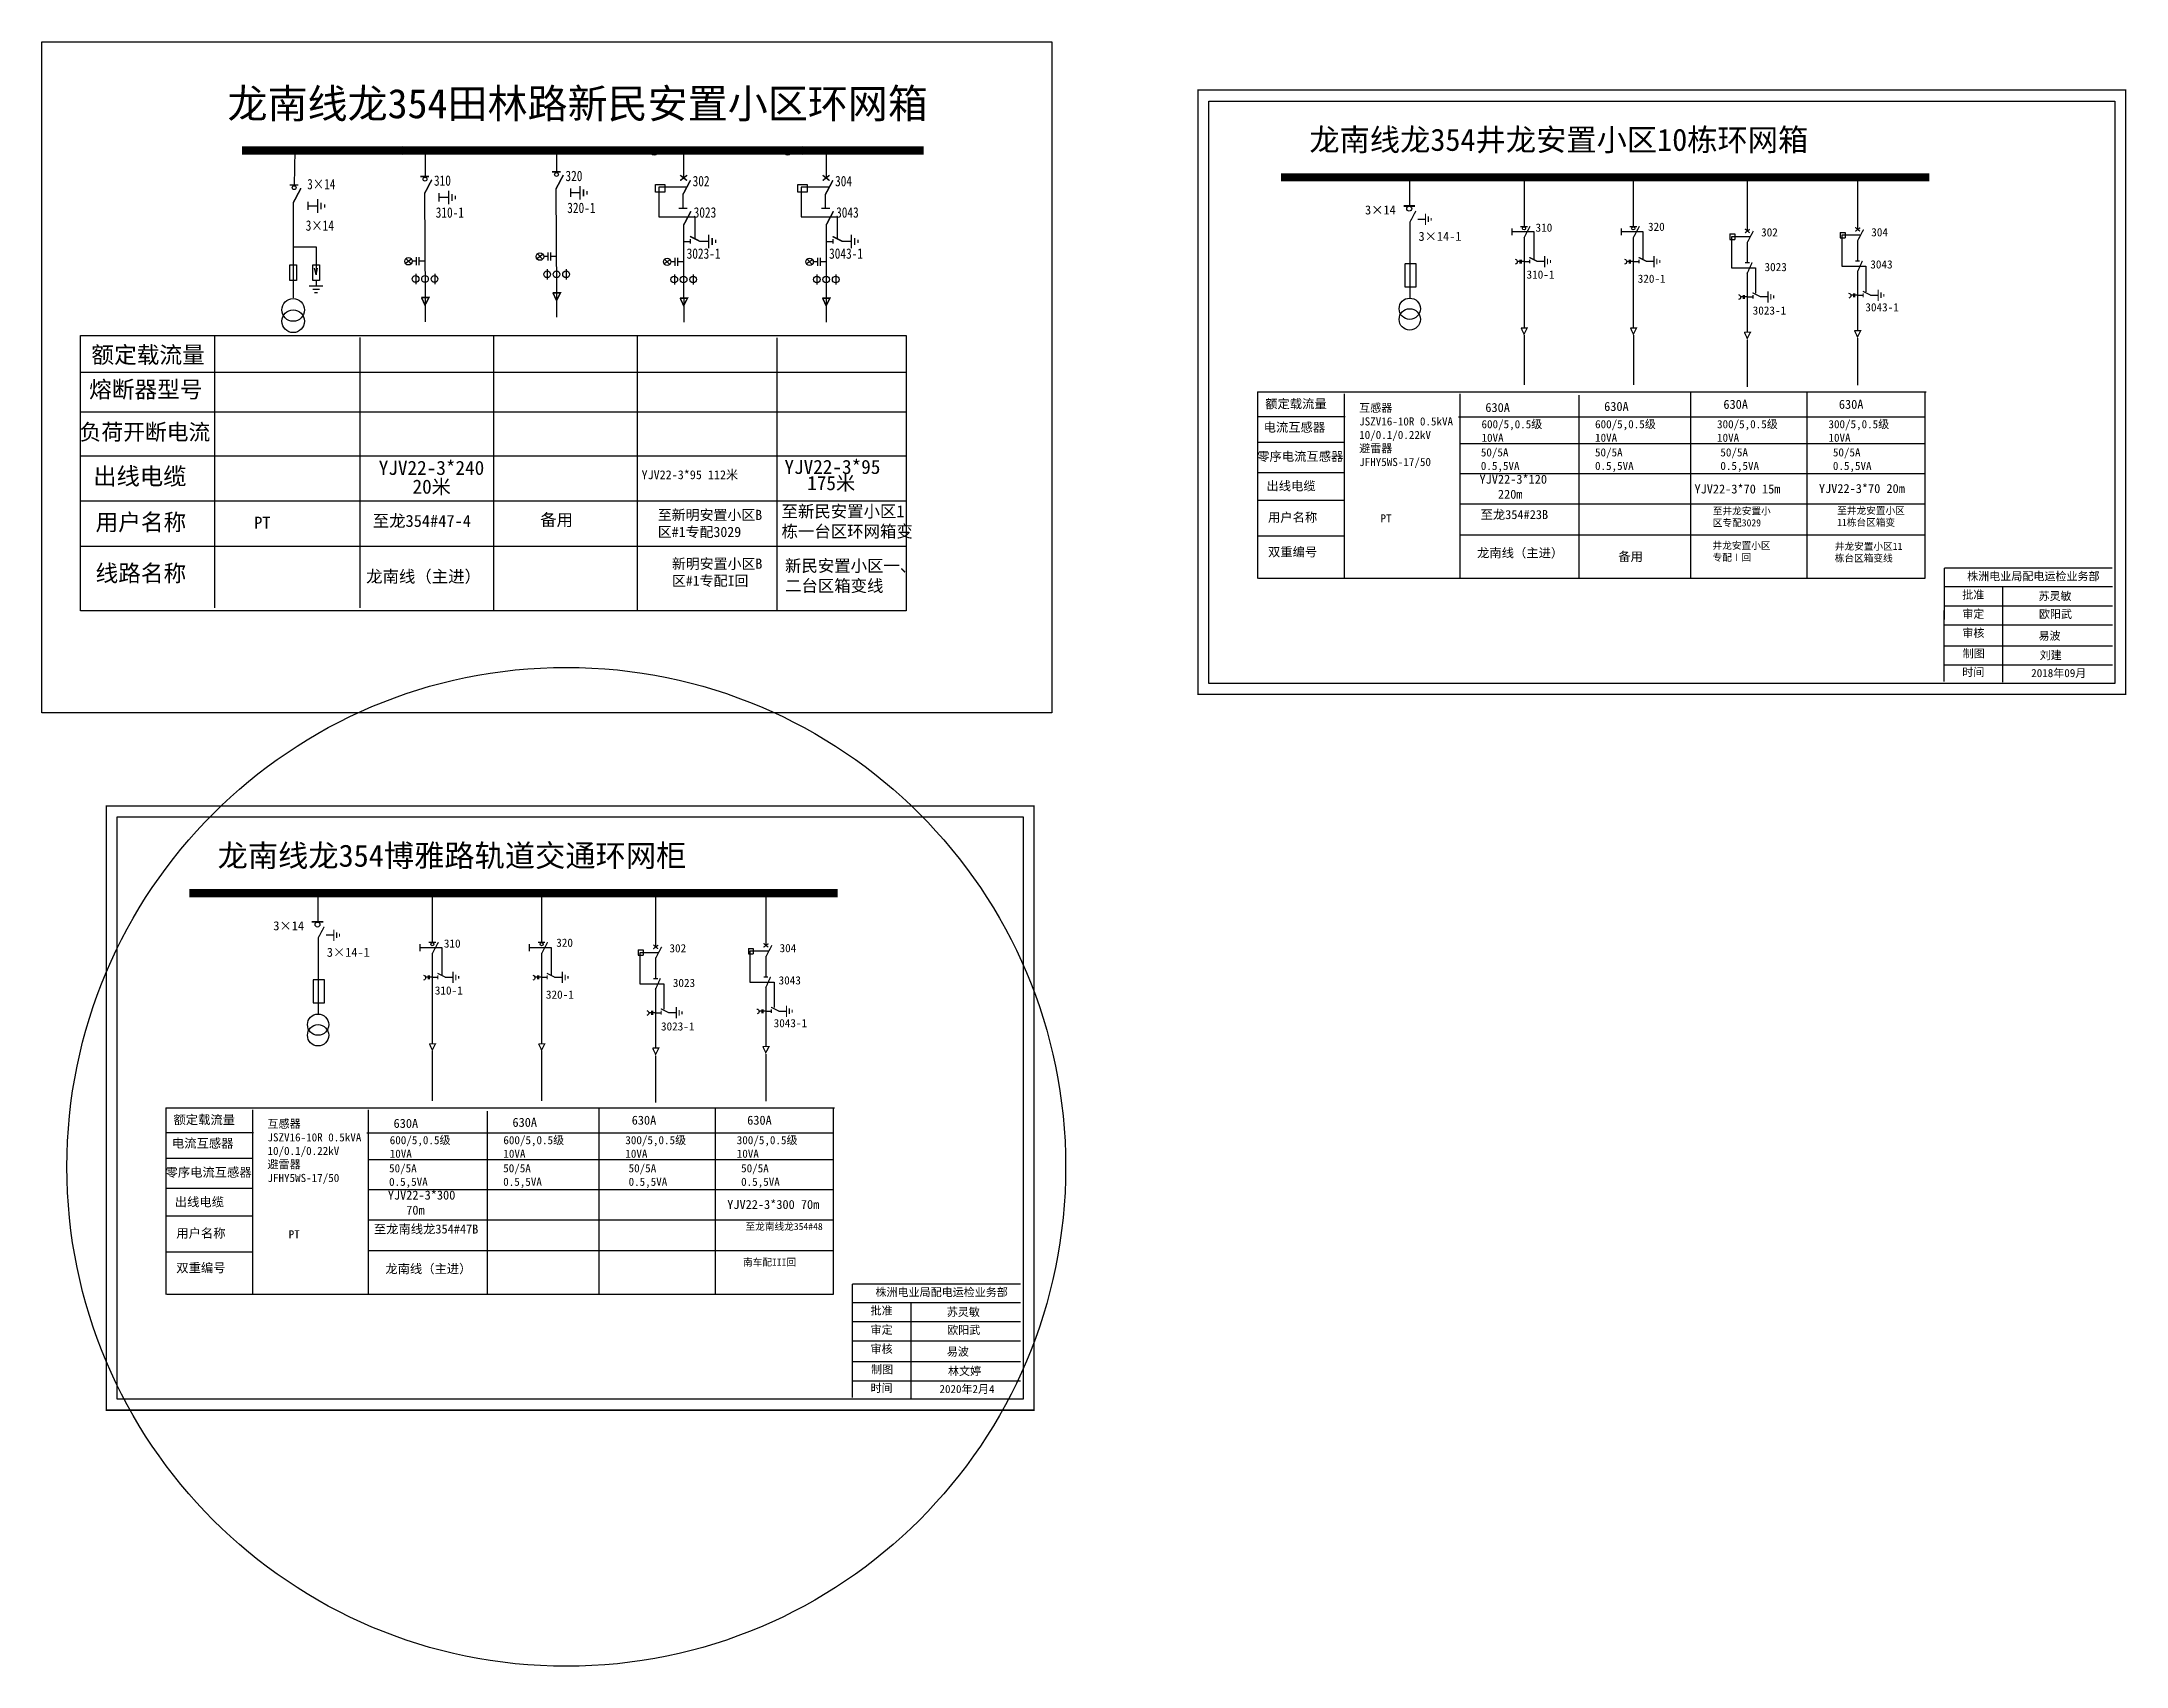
# Model space of a CAD drawing. Header units: millimetres. Extents: x 3082 to 3364, y 3806 to 4026.
import ezdxf

# ---------------------------------------------------------------- set-up
doc = ezdxf.new("R2010")
doc.units = ezdxf.units.MM
for name, pattern in [('ACAD_ISO02W100', [15, 12, -3]), ('ACAD_ISO13W100', [36, 12, -3, 12, -3, 0, -3, 0, -3]), ('CENTER', [50.8, 31.75, -6.35, 6.35, -6.35])]:
    doc.linetypes.add(name, pattern=pattern)
doc.layers.add('1', color=7, linetype='Continuous')
doc.layers.add('2', color=7, linetype='Continuous')
doc.styles.add('HZ', font='')
doc.styles.add('hztxt_txtstyle_0.00_0_0', font='', dxfattribs={"bigfont": 'hztxt.shx'})
doc.styles.add('hztxt_txtstyle_2.70_0_0', font='simkai.ttf', dxfattribs={"height": 2.7})
doc.styles.add('STYLE1', font='txt.shx', dxfattribs={"height": 2.6})
doc.styles.add('字体', font='', dxfattribs={"height": 2.5})
doc.styles.add('道路名', font='simhei.ttf', dxfattribs={"width": 0.8})
doc.styles.get('HZ').set_extended_font_data('楷体_GB2312')
doc.styles.get('hztxt_txtstyle_0.00_0_0').set_extended_font_data('hztxt')
doc.styles.get('字体').set_extended_font_data('楷体_GB2312')

# ---------------------------------------------------------------- blocks, each defined once
blk = doc.blocks.new('JD')
for points in [[(-2, 0.2), (-2, -0.2), (2, 0.2), (2, -0.2)], [(1, -1.2), (1, -0.8), (-1, -1.2), (-1, -0.8)], [(-0.5, -1.8), (-0.5, -2.2), (0.5, -1.8), (0.5, -2.2)]]:
    blk.add_trace(points)

msp = doc.modelspace()

# ---------------------------------------------------------------- linework, layer by layer
for p, q in [((3116.44, 4011.29), (3116.33, 4006.61)), ((3134.03, 4010.79), (3134.03, 4007.65)), ((3151.81, 4011.42), (3151.81, 4008.28)), ((3169.01, 4010.71), (3169.01, 4007.58)), ((3188.29, 4010.71), (3188.29, 4007.58)), ((3133.96, 4005.44), (3134.03, 3991.46)), ((3135.94, 4004.96), (3137.19, 4004.96)), ((3151.74, 4006.07), (3151.81, 3992.09)), ((3153.73, 4005.59), (3154.98, 4005.59)), ((3118.24, 4003.81), (3119.49, 4003.81)), ((3169.01, 4001.19), (3169.01, 3991.38)), ((3169.01, 3999), (3169.93, 3999)), ((3171.14, 3999.03), (3172.39, 3999.03)), ((3188.29, 4001.19), (3188.29, 3991.38)), ((3188.29, 3999), (3189.21, 3999)), ((3190.41, 3999.03), (3191.66, 3999.03))]:
    msp.add_line(p, q)
at = {"color": 0}
for p, q in [((3267.22, 4007.46), (3267.22, 4003.84)), ((3282.69, 4007.75), (3282.69, 4001.02)), ((3297.47, 4007.75), (3297.47, 4001.02)), ((3312.89, 4007.44), (3312.89, 4000.38)), ((3327.8, 4007.65), (3327.8, 4000.59)), ((3267.24, 4001.6), (3267.24, 3991.34)), ((3268.32, 4002.01), (3269.35, 4002.01)), ((3282.69, 3999.53), (3282.69, 3987.31)), ((3297.47, 3999.53), (3297.47, 3987.31)), ((3310.54, 4000), (3311.2, 4000)), ((3310.54, 4000), (3310.54, 3999.27)), ((3310.54, 3999.27), (3311.2, 3999.27)), ((3311.2, 4000), (3311.2, 3999.27)), ((3312.89, 3998.88), (3312.89, 3996.16)), ((3325.46, 4000.21), (3326.11, 4000.21)), ((3325.46, 4000.21), (3325.46, 3999.48)), ((3325.46, 3999.48), (3326.11, 3999.48)), ((3326.11, 4000.21), (3326.11, 3999.48)), ((3327.8, 3999.09), (3327.8, 3996.37)), ((3282.69, 3996.28), (3283.45, 3996.28)), ((3284.44, 3996.3), (3285.47, 3996.3)), ((3297.47, 3996.28), (3298.23, 3996.28)), ((3299.23, 3996.3), (3300.26, 3996.3)), ((3312.89, 3994.8), (3312.89, 3986.76)), ((3327.8, 3995.01), (3327.8, 3986.97)), ((3312.89, 3991.5), (3313.65, 3991.5)), ((3314.64, 3991.52), (3315.67, 3991.52)), ((3327.8, 3991.71), (3328.56, 3991.71)), ((3329.55, 3991.73), (3330.59, 3991.73)), ((3258.48, 3975.25), (3246.71, 3975.25)), ((3258.44, 3971.79), (3246.66, 3971.79)), ((3258.44, 3967.7), (3246.66, 3967.7)), ((3258.39, 3963.97), (3246.62, 3963.97)), ((3258.44, 3959.12), (3246.66, 3959.12)), ((3119.54, 3910.64), (3119.54, 3907.02)), ((3135.01, 3910.92), (3135.01, 3904.2)), ((3149.8, 3910.92), (3149.8, 3904.2)), ((3165.21, 3910.62), (3165.21, 3903.56)), ((3180.13, 3910.82), (3180.13, 3903.77)), ((3119.56, 3904.78), (3119.56, 3894.52)), ((3120.64, 3905.19), (3121.68, 3905.19)), ((3135.01, 3902.7), (3135.01, 3890.49)), ((3149.8, 3902.7), (3149.8, 3890.49)), ((3162.87, 3903.18), (3163.53, 3903.18)), ((3162.87, 3903.18), (3162.87, 3902.44)), ((3163.53, 3903.18), (3163.53, 3902.44)), ((3177.78, 3903.38), (3178.44, 3903.38)), ((3177.78, 3903.38), (3177.78, 3902.65)), ((3177.78, 3902.65), (3178.44, 3902.65)), ((3178.44, 3903.38), (3178.44, 3902.65)), ((3162.87, 3902.44), (3163.53, 3902.44)), ((3165.21, 3902.06), (3165.21, 3899.34)), ((3180.13, 3902.27), (3180.13, 3899.55)), ((3135.01, 3899.46), (3135.77, 3899.46)), ((3136.76, 3899.48), (3137.8, 3899.48)), ((3149.8, 3899.46), (3150.56, 3899.46)), ((3151.55, 3899.48), (3152.59, 3899.48)), ((3165.21, 3897.98), (3165.21, 3889.94)), ((3180.13, 3898.18), (3180.13, 3890.15)), ((3165.21, 3894.67), (3165.97, 3894.67)), ((3166.97, 3894.7), (3168, 3894.7)), ((3180.13, 3894.88), (3180.89, 3894.88)), ((3181.88, 3894.9), (3182.91, 3894.9)), ((3110.81, 3878.43), (3099.03, 3878.43)), ((3110.77, 3874.97), (3098.99, 3874.97)), ((3110.77, 3870.88), (3098.99, 3870.88)), ((3110.72, 3867.15), (3098.95, 3867.15)), ((3110.76, 3862.3), (3098.99, 3862.3))]:
    msp.add_line(p, q, dxfattribs=at)
at = {"color": 0, "linetype": 'ACAD_ISO02W100'}
for p, q in [((3313.22, 3999.62), (3310.75, 3999.62)), ((3310.75, 3999.62), (3310.75, 3995.43)), ((3328.13, 3999.83), (3325.67, 3999.83)), ((3325.67, 3999.83), (3325.67, 3995.64)), ((3325.67, 3995.64), (3328.92, 3995.64)), ((3328.92, 3995.64), (3328.92, 3992.18)), ((3310.75, 3995.43), (3314, 3995.43)), ((3314, 3995.43), (3314, 3991.97)), ((3165.54, 3902.79), (3163.08, 3902.79)), ((3163.08, 3902.79), (3163.08, 3898.6)), ((3180.46, 3903), (3177.99, 3903)), ((3177.99, 3903), (3177.99, 3898.81)), ((3163.08, 3898.6), (3166.33, 3898.6)), ((3166.33, 3898.6), (3166.33, 3895.15)), ((3177.99, 3898.81), (3181.24, 3898.81)), ((3181.24, 3898.81), (3181.24, 3895.36))]:
    msp.add_line(p, q, dxfattribs=at)
at = {"linetype": 'CENTER'}
for p, q in [((3134.03, 3991.47), (3134.03, 3988.13)), ((3151.82, 3992.1), (3151.82, 3988.76)), ((3169.02, 3991.39), (3169.02, 3988.06)), ((3188.29, 3991.39), (3188.29, 3988.06))]:
    msp.add_line(p, q, dxfattribs=at)
at = {"linetype": 'Continuous'}
for p, q in [((3087.43, 3986.26), (3199.13, 3986.26)), ((3087.43, 3949.03), (3087.43, 3986.26)), ((3105.56, 3986.25), (3105.56, 3949.45)), ((3125.22, 3985.98), (3125.22, 3949.44)), ((3143.3, 3986.19), (3143.3, 3949.04)), ((3162.73, 3986.19), (3162.73, 3949.04)), ((3181.61, 3985.97), (3181.61, 3949.03)), ((3199.13, 3986.26), (3199.13, 3949.03)), ((3087.43, 3981.29), (3199.13, 3981.29)), ((3087.43, 3975.94), (3199.13, 3975.94)), ((3087.43, 3969.97), (3199.13, 3969.97)), ((3087.43, 3963.91), (3199.13, 3963.91)), ((3087.43, 3957.76), (3199.13, 3957.76)), ((3199.13, 3949.03), (3087.43, 3949.03))]:
    msp.add_line(p, q, dxfattribs=at)
at = {"color": 0, "linetype": 'CENTER'}
for p, q in [((3282.69, 3986.33), (3282.69, 3979.58)), ((3297.48, 3986.33), (3297.48, 3979.58)), ((3312.89, 3985.68), (3312.89, 3979.34)), ((3327.8, 3985.89), (3327.8, 3979.55)), ((3135.02, 3889.5), (3135.02, 3882.75)), ((3149.8, 3889.5), (3149.8, 3882.75)), ((3165.22, 3888.86), (3165.22, 3882.52)), ((3180.13, 3889.07), (3180.13, 3882.73))]:
    msp.add_line(p, q, dxfattribs=at)
at = {"color": 0, "linetype": 'Continuous'}
for p, q in [((3246.64, 3978.64), (3337.08, 3978.64)), ((3246.69, 3953.4), (3246.69, 3978.64)), ((3258.38, 3978.37), (3258.38, 3953.41)), ((3274.01, 3978.37), (3274.01, 3953.41)), ((3290.11, 3978.2), (3290.11, 3953.42)), ((3305.23, 3978.59), (3305.23, 3953.41)), ((3320.96, 3978.59), (3320.96, 3953.41)), ((3336.9, 3978.58), (3336.9, 3953.39)), ((3273.82, 3975.27), (3336.9, 3975.27)), ((3274.01, 3971.64), (3336.9, 3971.64)), ((3274.01, 3967.6), (3336.9, 3967.6)), ((3274.01, 3963.49), (3336.9, 3963.49)), ((3274.01, 3959.32), (3336.9, 3959.32)), ((3336.9, 3953.4), (3246.77, 3953.4)), ((3339.53, 3952.32), (3362.28, 3952.32)), ((3347.42, 3952.32), (3347.42, 3939.38)), ((3339.53, 3949.72), (3362.28, 3949.72)), ((3339.53, 3947.13), (3362.28, 3947.13)), ((3339.53, 3944.3), (3362.28, 3944.3)), ((3339.53, 3941.71), (3362.28, 3941.71)), ((3098.97, 3881.82), (3189.41, 3881.82)), ((3099.01, 3856.58), (3099.01, 3881.82)), ((3110.7, 3881.55), (3110.7, 3856.59)), ((3126.33, 3881.55), (3126.33, 3856.59)), ((3142.44, 3881.38), (3142.44, 3856.6)), ((3157.56, 3881.77), (3157.56, 3856.59)), ((3173.29, 3881.77), (3173.29, 3856.59)), ((3189.23, 3881.75), (3189.23, 3856.57)), ((3126.14, 3878.45), (3189.23, 3878.45)), ((3126.33, 3874.82), (3189.23, 3874.82)), ((3126.33, 3870.77), (3189.23, 3870.77)), ((3126.33, 3866.67), (3189.23, 3866.67)), ((3126.33, 3862.5), (3189.23, 3862.5)), ((3189.23, 3856.58), (3099.09, 3856.58)), ((3191.85, 3855.5), (3214.6, 3855.5)), ((3199.75, 3855.5), (3199.75, 3842.56)), ((3191.85, 3852.9), (3214.6, 3852.9)), ((3191.85, 3850.31), (3214.6, 3850.31)), ((3191.85, 3847.48), (3214.6, 3847.48)), ((3191.85, 3844.89), (3214.6, 3844.89))]:
    msp.add_line(p, q, dxfattribs=at)
msp.add_lwpolyline([(3082.18, 4026), (3218.8, 4026), (3218.8, 3935.22), (3082.18, 3935.22)], close=True)
at = {"color": 0, "linetype": 'Continuous', "const_width": 0.182}
for points in [[(3238.59, 4019.45), (3364.07, 4019.45), (3364.07, 3937.74), (3238.59, 3937.74)], [(3090.91, 3922.62), (3216.39, 3922.62), (3216.39, 3840.92), (3090.91, 3840.92)]]:
    msp.add_lwpolyline(points, close=True, dxfattribs=at)
at = {"color": 0, "linetype": 'Continuous'}
for points in [[(3240.06, 4017.97), (3362.59, 4017.97), (3362.59, 3939.22), (3240.06, 3939.22)], [(3092.39, 3921.15), (3214.92, 3921.15), (3214.92, 3842.4), (3092.39, 3842.4)]]:
    msp.add_lwpolyline(points, close=True, dxfattribs=at)
for points in [[(3109.28, 4011.29, 1.12, 1.12, 0), (3201.46, 4011.3, 1.12, 1.12, 0)], [(3133.41, 4007.78, 0.2, 0.2, 0), (3134.59, 4007.78, 0.2, 0.2, 0)], [(3133.96, 4005.44, 0.2, 0.2, 0), (3134.95, 4007.34, 0.2, 0.2, 0)], [(3151.2, 4008.41, 0.2, 0.2, 0), (3152.37, 4008.41, 0.2, 0.2, 0)], [(3151.74, 4006.07, 0.2, 0.2, 0), (3152.74, 4007.97, 0.2, 0.2, 0)], [(3169.48, 4007.94, 0.2, 0.2, 0), (3168.55, 4007.22, 0.2, 0.2, 0)], [(3168.55, 4007.94, 0.2, 0.2, 0), (3169.48, 4007.22, 0.2, 0.2, 0)], [(3168.94, 4005.37, 0.2, 0.2, 0), (3169.94, 4007.26, 0.2, 0.2, 0)], [(3188.75, 4007.94, 0.2, 0.2, 0), (3187.82, 4007.22, 0.2, 0.2, 0)], [(3187.82, 4007.94, 0.2, 0.2, 0), (3188.75, 4007.22, 0.2, 0.2, 0)], [(3188.21, 4005.37, 0.2, 0.2, 0), (3189.21, 4007.26, 0.2, 0.2, 0)], [(3115.71, 4006.63, 0.2, 0.2, 0), (3116.89, 4006.63, 0.2, 0.2, 0)], [(3116.25, 4004.29, 0.2, 0.2, 0), (3117.25, 4006.19, 0.2, 0.2, 0)], [(3168.35, 4003.47, 0.2, 0.2, 0), (3169.53, 4003.47, 0.2, 0.2, 0)], [(3169.01, 4001.19, 0.2, 0.2, 0), (3170.01, 4003.08, 0.2, 0.2, 0)], [(3187.62, 4003.47, 0.2, 0.2, 0), (3188.8, 4003.47, 0.2, 0.2, 0)], [(3188.29, 4001.19, 0.2, 0.2, 0), (3189.28, 4003.08, 0.2, 0.2, 0)], [(3169.88, 3999.67, 0.2, 0.2, 0), (3171.21, 3999, 0.2, 0.2, 0)], [(3169.93, 3999.31, 0.2, 0.2, 0), (3169.93, 3998.69, 0.2, 0.2, 0)], [(3189.16, 3999.67, 0.2, 0.2, 0), (3190.49, 3999, 0.2, 0.2, 0)], [(3189.21, 3999.31, 0.2, 0.2, 0), (3189.21, 3998.69, 0.2, 0.2, 0)], [(3133.54, 3991.4, 0.2, 0.2, 0), (3134.55, 3991.4, 0.2, 0.2, 0), (3134.03, 3990.37, 0.2, 0.2, 0), (3133.55, 3991.42, 0.2, 0.2, 0)], [(3151.32, 3992.03, 0.2, 0.2, 0), (3152.34, 3992.03, 0.2, 0.2, 0), (3151.82, 3991, 0.2, 0.2, 0), (3151.33, 3992.05, 0.2, 0.2, 0)], [(3168.52, 3991.32, 0.2, 0.2, 0), (3169.54, 3991.32, 0.2, 0.2, 0), (3169.02, 3990.29, 0.2, 0.2, 0), (3168.54, 3991.34, 0.2, 0.2, 0)], [(3187.79, 3991.32, 0.2, 0.2, 0), (3188.81, 3991.32, 0.2, 0.2, 0), (3188.29, 3990.29, 0.2, 0.2, 0), (3187.81, 3991.34, 0.2, 0.2, 0)]]:
    msp.add_lwpolyline(points, format="xyseb")
at = {"color": 0}
for points, const_width in [([(3249.84, 4007.66), (3337.52, 4007.66)], 1.1), ([(3266.39, 4003.79), (3267.93, 4003.79)], 0.261), ([(3267.24, 4001.56), (3268.06, 4003.12)], 0.165), ([(3282.2, 4001), (3283.17, 4001)], 0.165), ([(3282.69, 3999.48), (3283.51, 4001.05)], 0.165), ([(3296.99, 4001), (3297.96, 4001)], 0.165), ([(3297.47, 3999.48), (3298.3, 4001.05)], 0.165), ([(3312.57, 4000.14), (3313.24, 4000.64)], 0.165), ([(3312.58, 4000.68), (3313.22, 4000.15)], 0.165), ([(3312.89, 3998.84), (3313.71, 4000.4)], 0.165), ([(3327.49, 4000.34), (3328.16, 4000.85)], 0.165), ([(3327.49, 4000.89), (3328.14, 4000.36)], 0.165), ([(3327.8, 3999.05), (3328.62, 4000.61)], 0.165), ([(3283.4, 3996.83), (3284.5, 3996.28)], 0.165), ([(3283.45, 3996.54), (3283.45, 3996.03)], 0.165), ([(3298.19, 3996.83), (3299.29, 3996.28)], 0.165), ([(3298.23, 3996.54), (3298.23, 3996.03)], 0.165), ([(3312.59, 3996.12), (3313.2, 3996.12)], 0.165), ([(3312.85, 3994.6), (3313.55, 3996.15)], 0.165), ([(3327.5, 3996.33), (3328.11, 3996.33)], 0.165), ([(3327.77, 3994.81), (3328.46, 3996.36)], 0.165), ([(3313.6, 3992.05), (3314.7, 3991.5)], 0.165), ([(3313.65, 3991.75), (3313.65, 3991.24)], 0.165), ([(3328.52, 3992.26), (3329.62, 3991.71)], 0.165), ([(3328.56, 3991.96), (3328.56, 3991.45)], 0.165), ([(3282.28, 3987.29), (3283.12, 3987.29), (3282.69, 3986.44), (3282.29, 3987.31)], 0.165), ([(3297.07, 3987.29), (3297.91, 3987.29), (3297.48, 3986.44), (3297.08, 3987.31)], 0.165), ([(3312.48, 3986.71), (3313.32, 3986.71), (3312.89, 3985.86), (3312.49, 3986.73)], 0.165), ([(3327.39, 3986.92), (3328.23, 3986.92), (3327.8, 3986.07), (3327.4, 3986.93)], 0.165), ([(3102.17, 3910.84), (3189.85, 3910.84)], 1.1), ([(3118.72, 3906.97), (3120.26, 3906.97)], 0.261), ([(3119.56, 3904.74), (3120.39, 3906.3)], 0.165), ([(3134.53, 3904.18), (3135.5, 3904.18)], 0.165), ([(3135.01, 3902.66), (3135.84, 3904.22)], 0.165), ([(3149.31, 3904.18), (3150.28, 3904.18)], 0.165), ([(3149.8, 3902.66), (3150.62, 3904.22)], 0.165), ([(3164.91, 3903.86), (3165.55, 3903.32)], 0.165), ([(3164.9, 3903.31), (3165.57, 3903.81)], 0.165), ([(3165.21, 3902.02), (3166.04, 3903.58)], 0.165), ([(3179.81, 3903.52), (3180.48, 3904.02)], 0.165), ([(3179.82, 3904.07), (3180.46, 3903.53)], 0.165), ([(3180.13, 3902.23), (3180.95, 3903.79)], 0.165), ([(3135.73, 3900.01), (3136.83, 3899.46)], 0.165), ([(3135.77, 3899.71), (3135.77, 3899.21)], 0.165), ([(3150.52, 3900.01), (3151.62, 3899.46)], 0.165), ([(3150.56, 3899.71), (3150.56, 3899.21)], 0.165), ([(3164.92, 3899.29), (3165.53, 3899.29)], 0.165), ([(3165.18, 3897.77), (3165.87, 3899.33)], 0.165), ([(3179.83, 3899.5), (3180.44, 3899.5)], 0.165), ([(3180.09, 3897.98), (3180.78, 3899.54)], 0.165), ([(3165.93, 3895.22), (3167.03, 3894.67)], 0.165), ([(3165.97, 3894.93), (3165.97, 3894.42)], 0.165), ([(3180.84, 3895.43), (3181.94, 3894.88)], 0.165), ([(3180.89, 3895.14), (3180.89, 3894.63)], 0.165), ([(3134.61, 3890.47), (3135.45, 3890.47), (3135.02, 3889.62), (3134.62, 3890.48)], 0.165), ([(3149.39, 3890.47), (3150.23, 3890.47), (3149.8, 3889.62), (3149.4, 3890.48)], 0.165), ([(3164.81, 3889.89), (3165.65, 3889.89), (3165.22, 3889.04), (3164.82, 3889.9)], 0.165), ([(3179.72, 3890.1), (3180.56, 3890.1), (3180.13, 3889.25), (3179.73, 3890.11)], 0.165)]:
    msp.add_lwpolyline(points, dxfattribs=dict(at, const_width=const_width))
for points in [[(3281.02, 4000.75), (3281.02, 3999.84)], [(3295.81, 4000.75), (3295.81, 3999.84)], [(3266.58, 3995.92), (3266.58, 3992.84), (3268.11, 3992.84), (3268.11, 3995.96), (3266.58, 3995.96)], [(3282.13, 3996.29), (3281.78, 3996.29)], [(3282.13, 3996.52), (3282.13, 3996.02)], [(3282.29, 3996.52), (3282.29, 3996.02)], [(3282.68, 3996.29), (3282.29, 3996.29)], [(3296.92, 3996.29), (3296.57, 3996.29)], [(3296.92, 3996.52), (3296.92, 3996.02)], [(3297.07, 3996.52), (3297.07, 3996.02)], [(3297.47, 3996.29), (3297.07, 3996.29)], [(3312.33, 3991.51), (3311.99, 3991.51)], [(3312.33, 3991.74), (3312.33, 3991.24)], [(3312.49, 3991.74), (3312.49, 3991.24)], [(3312.89, 3991.51), (3312.49, 3991.51)], [(3327.25, 3991.71), (3326.9, 3991.71)], [(3327.25, 3991.95), (3327.25, 3991.45)], [(3327.4, 3991.95), (3327.4, 3991.45)], [(3327.8, 3991.71), (3327.4, 3991.71)], [(3133.35, 3903.93), (3133.35, 3903.01)], [(3148.14, 3903.93), (3148.14, 3903.01)], [(3118.91, 3899.1), (3118.91, 3896.02), (3120.43, 3896.02), (3120.43, 3899.13), (3118.91, 3899.13)], [(3134.46, 3899.47), (3134.11, 3899.47)], [(3134.46, 3899.7), (3134.46, 3899.2)], [(3134.61, 3899.7), (3134.61, 3899.2)], [(3135.01, 3899.47), (3134.61, 3899.47)], [(3149.25, 3899.47), (3148.9, 3899.47)], [(3149.25, 3899.7), (3149.25, 3899.2)], [(3149.4, 3899.7), (3149.4, 3899.2)], [(3149.8, 3899.47), (3149.4, 3899.47)], [(3164.66, 3894.68), (3164.31, 3894.68)], [(3164.66, 3894.91), (3164.66, 3894.41)], [(3164.81, 3894.91), (3164.81, 3894.41)], [(3165.21, 3894.68), (3164.81, 3894.68)], [(3179.57, 3894.89), (3179.22, 3894.89)], [(3179.57, 3895.12), (3179.57, 3894.62)], [(3179.73, 3895.12), (3179.73, 3894.62)], [(3180.12, 3894.89), (3179.73, 3894.89)]]:
    msp.add_lwpolyline(points, dxfattribs=at)
at = {"color": 0, "linetype": 'ACAD_ISO02W100'}
for points in [[(3284.04, 3996.54), (3284.04, 4000.3), (3281.02, 4000.3)], [(3298.82, 3996.54), (3298.82, 4000.3), (3295.81, 4000.3)], [(3136.36, 3899.72), (3136.36, 3903.47), (3133.35, 3903.47)], [(3151.15, 3899.72), (3151.15, 3903.47), (3148.14, 3903.47)]]:
    msp.add_lwpolyline(points, dxfattribs=at)
at = {"color": 0}
for points in [[(3281.49, 3996.57, -0.877934), (3281.5, 3995.91)], [(3296.28, 3996.57, -0.877934), (3296.29, 3995.91)], [(3311.69, 3991.79, -0.877934), (3311.7, 3991.12)], [(3326.6, 3992, -0.877934), (3326.62, 3991.33)], [(3133.82, 3899.75, -0.877934), (3133.83, 3899.08)], [(3148.6, 3899.75, -0.877934), (3148.62, 3899.08)], [(3164.02, 3894.97, -0.877934), (3164.03, 3894.3)], [(3178.93, 3895.17, -0.877934), (3178.94, 3894.51)]]:
    msp.add_lwpolyline(points, format="xyb", dxfattribs=at)
at = {"color": 0, "linetype": 'Continuous', "const_width": 0.182}
for points in [[(3339.53, 3954.8), (3339.51, 3939.43)], [(3339.53, 3954.8), (3362.28, 3954.8)], [(3191.85, 3857.97), (3191.84, 3842.6)], [(3191.85, 3857.97), (3214.6, 3857.97)]]:
    msp.add_lwpolyline(points, dxfattribs=at)
for centre, radius in [((3131, 4011.29), 0.556), ((3165.04, 4011.21), 0.556), ((3183.09, 4011.21), 0.556), ((3185.15, 4011.29), 0.556), ((3134.03, 4007.41), 0.256), ((3151.81, 4008.04), 0.256), ((3116.33, 4006.26), 0.256)]:
    msp.add_circle(centre, radius)
at = {"color": 0}
for centre, radius in [((3267.16, 4003.42), 0.335), ((3282.69, 4000.77), 0.211), ((3297.47, 4000.77), 0.211), ((3119.49, 3906.6), 0.335), ((3135.01, 3903.95), 0.211), ((3149.8, 3903.95), 0.211)]:
    msp.add_circle(centre, radius, dxfattribs=at)
at = {"color": 1}
msp.add_circle((3153.14, 3873.83), 67.55, dxfattribs=at)
for points in [[(3119.42, 4002.85), (3119.6, 4002.85), (3119.42, 4004.71), (3119.6, 4004.71)], [(3120.07, 4004.24), (3119.88, 4004.24), (3120.07, 4003.31), (3119.88, 4003.31)], [(3137.12, 4004), (3137.31, 4004), (3137.12, 4005.86), (3137.31, 4005.86)], [(3137.77, 4005.39), (3137.59, 4005.39), (3137.77, 4004.46), (3137.59, 4004.46)], [(3138.05, 4004.7), (3138.24, 4004.7), (3138.05, 4005.16), (3138.24, 4005.16)], [(3154.9, 4004.63), (3155.09, 4004.63), (3154.9, 4006.49), (3155.09, 4006.49)], [(3155.56, 4006.02), (3155.37, 4006.02), (3155.56, 4005.09), (3155.37, 4005.09)], [(3155.84, 4005.32), (3156.02, 4005.32), (3155.84, 4005.79), (3156.02, 4005.79)], [(3120.35, 4003.54), (3120.53, 4003.54), (3120.35, 4004.01), (3120.53, 4004.01)], [(3172.32, 3998.06), (3172.5, 3998.06), (3172.32, 3999.92), (3172.5, 3999.92)], [(3172.97, 3999.46), (3172.78, 3999.46), (3172.97, 3998.52), (3172.78, 3998.52)], [(3173.25, 3998.76), (3173.43, 3998.76), (3173.25, 3999.22), (3173.43, 3999.22)], [(3191.59, 3998.06), (3191.77, 3998.06), (3191.59, 3999.92), (3191.77, 3999.92)], [(3192.24, 3999.46), (3192.05, 3999.46), (3192.24, 3998.52), (3192.05, 3998.52)], [(3192.52, 3998.76), (3192.71, 3998.76), (3192.52, 3999.22), (3192.71, 3999.22)], [(3118.36, 3993.07), (3118.36, 3992.88), (3120.23, 3993.07), (3120.23, 3992.88)], [(3119.76, 3992.42), (3119.76, 3992.6), (3118.83, 3992.42), (3118.83, 3992.6)], [(3119.06, 3992.14), (3119.06, 3991.95), (3119.53, 3992.14), (3119.53, 3991.95)]]:
    msp.add_trace(points)
at = {"layer": '1'}
for p, q in [((3116.2, 4004.28), (3116.2, 3991.34)), ((3118.2, 4004.36), (3118.2, 4003.26)), ((3135.9, 4005.51), (3135.9, 4004.41)), ((3153.69, 4006.14), (3153.69, 4005.04)), ((3165.64, 4006.32), (3165.64, 4002.31)), ((3169.44, 4006.32), (3165.64, 4006.32)), ((3168.94, 4003.47), (3168.94, 4005.37)), ((3184.92, 4006.32), (3184.92, 4002.31)), ((3188.71, 4006.32), (3184.92, 4006.32)), ((3188.21, 4003.47), (3188.21, 4005.37)), ((3165.64, 4002.31), (3170.52, 4002.31)), ((3170.52, 4002.31), (3170.52, 3999.39)), ((3184.92, 4002.31), (3189.8, 4002.31)), ((3189.8, 4002.31), (3189.8, 3999.39)), ((3116.2, 3998.26), (3119.3, 3998.26)), ((3119.3, 3998.26), (3119.3, 3994.48)), ((3132.21, 3996.59), (3131.37, 3996.02)), ((3132.15, 3995.95), (3131.45, 3996.68)), ((3132.85, 3996.31), (3132.29, 3996.31)), ((3132.85, 3996.86), (3132.85, 3995.76)), ((3133.2, 3996.86), (3133.2, 3995.76)), ((3134.03, 3996.31), (3133.2, 3996.31)), ((3149.99, 3997.22), (3149.16, 3996.65)), ((3149.93, 3996.58), (3149.23, 3997.31)), ((3150.63, 3996.94), (3150.08, 3996.94)), ((3150.63, 3997.48), (3150.63, 3996.39)), ((3150.99, 3997.48), (3150.99, 3996.39)), ((3151.81, 3996.94), (3150.99, 3996.94)), ((3167.19, 3996.52), (3166.36, 3995.95)), ((3167.13, 3995.88), (3166.44, 3996.6)), ((3167.83, 3996.23), (3167.28, 3996.23)), ((3167.83, 3996.78), (3167.83, 3995.69)), ((3168.19, 3996.78), (3168.19, 3995.69)), ((3169.01, 3996.23), (3168.19, 3996.23)), ((3186.46, 3996.52), (3185.63, 3995.95)), ((3186.4, 3995.88), (3185.71, 3996.6)), ((3187.11, 3996.23), (3186.55, 3996.23)), ((3187.11, 3996.78), (3187.11, 3995.69)), ((3187.46, 3996.78), (3187.46, 3995.69)), ((3188.29, 3996.23), (3187.46, 3996.23)), ((3119.3, 3994.48), (3119.1, 3995.39)), ((3119.3, 3994.48), (3119.5, 3995.39)), ((3119.3, 3993.71), (3119.3, 3993.07)), ((3132.78, 3994.59), (3132.78, 3993.23)), ((3135.34, 3994.59), (3135.34, 3993.23)), ((3150.56, 3995.22), (3150.56, 3993.86)), ((3153.12, 3995.22), (3153.12, 3993.86)), ((3167.76, 3994.52), (3167.76, 3993.16)), ((3170.32, 3994.52), (3170.32, 3993.16)), ((3187.04, 3994.52), (3187.04, 3993.16)), ((3189.6, 3994.52), (3189.6, 3993.16))]:
    msp.add_line(p, q, dxfattribs=at)
for points in [[(3165.2, 4006.69), (3166.46, 4006.69), (3166.46, 4005.66), (3165.2, 4005.66)], [(3184.47, 4006.69), (3185.73, 4006.69), (3185.73, 4005.66), (3184.47, 4005.66)]]:
    msp.add_lwpolyline(points, close=True, dxfattribs=at)
for centre, radius in [((3131.79, 3996.31), 0.504), ((3149.58, 3996.94), 0.504), ((3166.78, 3996.23), 0.504), ((3186.05, 3996.23), 0.504), ((3132.76, 3993.91), 0.45), ((3134.03, 3993.91), 0.45), ((3135.32, 3993.91), 0.45), ((3150.55, 3994.54), 0.45), ((3151.81, 3994.54), 0.45), ((3153.11, 3994.54), 0.45), ((3167.75, 3993.84), 0.45), ((3169.01, 3993.84), 0.45), ((3170.31, 3993.84), 0.45), ((3187.02, 3993.84), 0.45), ((3188.29, 3993.84), 0.45), ((3189.58, 3993.84), 0.45), ((3116.2, 3989.72), 1.53), ((3116.2, 3988.19), 1.53)]:
    msp.add_circle(centre, radius, dxfattribs=at)
at = {"layer": '2'}
for points in [[(3115.73, 3995.84), (3116.64, 3995.84), (3116.64, 3993.71), (3115.73, 3993.71)], [(3118.84, 3995.84), (3119.75, 3995.84), (3119.75, 3993.71), (3118.84, 3993.71)]]:
    msp.add_lwpolyline(points, close=True, dxfattribs=at)
at = {"layer": '2', "color": 0}
for centre in [(3267.24, 3989.88), (3267.24, 3988.44), (3119.57, 3893.06), (3119.57, 3891.62)]:
    msp.add_circle(centre, 1.44, dxfattribs=at)

# ---------------------------------------------------------------- block references
at = {"color": 0, "xscale": 0.3844120780049707, "yscale": 0.3844120780049707, "zscale": 0.3844120780054647, "rotation": 90}
for p in [(3269.37, 4001.98), (3285.49, 3996.27), (3300.28, 3996.27), (3315.69, 3991.49), (3330.6, 3991.7), (3121.69, 3905.16), (3137.81, 3899.45), (3152.6, 3899.45), (3168.02, 3894.67), (3182.93, 3894.88)]:
    msp.add_blockref('JD', p, dxfattribs=at)

# ---------------------------------------------------------------- texts
at = {"linetype": 'Continuous', "style": '道路名', "width": 0.8}
for s, p in [('3×14', (3118.09, 4006.04)), ('310', (3135.24, 4006.52)), ('320', (3153.03, 4007.15)), ('302', (3170.23, 4006.45)), ('304', (3189.5, 4006.45)), ('320-1', (3153.27, 4002.83)), ('3×14', (3117.89, 4000.44)), ('310-1', (3135.48, 4002.2)), ('3023', (3170.37, 4002.21)), ('3043', (3189.64, 4002.21)), ('3023-1', (3169.42, 3996.65)), ('3043-1', (3188.69, 3996.65))]:
    msp.add_text(s, height=1.405, dxfattribs=at).set_placement(p)
at = {"color": 0, "linetype": 'Continuous', "style": 'hztxt_txtstyle_2.70_0_0'}
for s, height, p in [('3×14', 1.22, (3261.18, 4002.64)), ('310', 1.109, (3284.25, 4000.3)), ('320', 1.109, (3299.46, 4000.42)), ('3×14-1', 1.22, (3268.42, 3999.07)), ('302', 1.109, (3314.76, 3999.67)), ('304', 1.109, (3329.66, 3999.68)), ('3023', 1.109, (3315.22, 3994.97)), ('3043', 1.109, (3329.53, 3995.33)), ('310-1', 1.109, (3283.03, 3993.95)), ('320-1', 1.109, (3298.07, 3993.39)), ('3023-1', 1.109, (3313.62, 3989.09)), ('3043-1', 1.109, (3328.86, 3989.53)), ('3×14', 1.22, (3113.51, 3905.82)), ('3×14-1', 1.22, (3120.75, 3902.24)), ('310', 1.109, (3136.58, 3903.48)), ('320', 1.109, (3151.78, 3903.59)), ('302', 1.109, (3167.09, 3902.84)), ('304', 1.109, (3181.99, 3902.86)), ('310-1', 1.109, (3135.36, 3897.13)), ('320-1', 1.109, (3150.39, 3896.57)), ('3023', 1.109, (3167.55, 3898.15)), ('3043', 1.109, (3181.86, 3898.5)), ('3023-1', 1.109, (3165.95, 3892.27)), ('3043-1', 1.109, (3181.19, 3892.71))]:
    msp.add_text(s, height=height, dxfattribs=at).set_placement(p)
at = {"insert": (3107.31, 4019.62), "char_height": 3.9701, "width": 574.8558, "attachment_point": 1}
msp.add_mtext('{\\fSimHei|b0|i0|c134|p2;龙南线龙}354{\\fSimHei|b0|i0|c134|p2;田林路新民安置小区环网箱}', dxfattribs=at)
at = {"color": 0, "linetype": 'Continuous', "attachment_point": 1}
for s, insert, char_height, width, style in [('{\\fSimHei|b0|i0|c134|p2;龙南线龙354井龙安置小区10栋环网箱}', (3253.65, 4014.24), 3, 89.1796, '字体'), ('{\\fSimSun|b0|i0|c134|p2;额定载流量}', (3247.68, 3977.64), 1.2204, 19.6738, 'hztxt_txtstyle_2.70_0_0'), ('\\A1;{\\fSimSun|b0|i0|c134|p2;互感器\\PJSZV16-10R 0.5kVA\\P10/0.1/0.22kV\\P避雷器\\PJFHY5WS-17/50}', (3260.39, 3977.03), 1.0983, 20.2524, 'hztxt_txtstyle_2.70_0_0'), ('{\\fSimSun|b0|i0|c134|p2;630A}', (3277.46, 3977.14), 1.2204, 19.6738, 'hztxt_txtstyle_2.70_0_0'), ('{\\fSimSun|b0|i0|c134|p2;630A}', (3293.53, 3977.28), 1.2204, 19.6738, 'hztxt_txtstyle_2.70_0_0'), ('{\\fSimSun|b0|i0|c134|p2;630A}', (3309.66, 3977.57), 1.2204, 19.6738, 'hztxt_txtstyle_2.70_0_0'), ('{\\fSimSun|b0|i0|c134|p2;630A}', (3325.28, 3977.57), 1.2204, 19.6738, 'hztxt_txtstyle_2.70_0_0'), ('{\\fSimSun|b0|i0|c134|p2;电流互感器}', (3247.47, 3974.47), 1.2204, 19.6738, 'hztxt_txtstyle_2.70_0_0'), ('\\A1;{\\fSimSun|b0|i0|c134|p2;600/5,0.5级\\P10VA}', (3276.94, 3974.82), 1.0983, 20.2524, 'hztxt_txtstyle_2.70_0_0'), ('\\A1;{\\fSimSun|b0|i0|c134|p2;600/5,0.5级\\P10VA}', (3292.3, 3974.82), 1.0983, 20.2524, 'hztxt_txtstyle_2.70_0_0'), ('\\A1;{\\fSimSun|b0|i0|c134|p2;300/5,0.5级\\P10VA}', (3308.8, 3974.82), 1.0983, 20.2524, 'hztxt_txtstyle_2.70_0_0'), ('\\A1;{\\fSimSun|b0|i0|c134|p2;300/5,0.5级\\P10VA}', (3323.87, 3974.82), 1.0983, 20.2524, 'hztxt_txtstyle_2.70_0_0'), ('{\\fSimSun|b0|i0|c134|p2;零序电流互感器}', (3246.6, 3970.53), 1.2204, 19.6738, 'hztxt_txtstyle_2.70_0_0'), ('{\\fSimSun|b0|i0|c134|p2;50/5A\\P0.5,5VA}', (3276.85, 3971.01), 1.0983, 19.6738, 'hztxt_txtstyle_2.70_0_0'), ('{\\fSimSun|b0|i0|c134|p2;50/5A\\P0.5,5VA}', (3292.29, 3971.01), 1.0983, 19.6738, 'hztxt_txtstyle_2.70_0_0'), ('{\\fSimSun|b0|i0|c134|p2;50/5A\\P0.5,5VA}', (3309.25, 3971.01), 1.0983, 19.6738, 'hztxt_txtstyle_2.70_0_0'), ('{\\fSimSun|b0|i0|c134|p2;50/5A\\P0.5,5VA}', (3324.47, 3971.01), 1.0983, 19.6738, 'hztxt_txtstyle_2.70_0_0'), ('YJV22-3*120\\P   220m', (3276.67, 3967.44), 1.2204, 19.6738, 'hztxt_txtstyle_2.70_0_0'), ('{\\fSimSun|b0|i0|c134|p2;出线电缆}', (3247.85, 3966.53), 1.2204, 19.6738, 'hztxt_txtstyle_2.70_0_0'), ('YJV22-3*70 15m', (3305.75, 3966.12), 1.2204, 19.6738, 'hztxt_txtstyle_2.70_0_0'), ('YJV22-3*70 20m', (3322.58, 3966.18), 1.2204, 19.6738, 'hztxt_txtstyle_2.70_0_0'), ('{\\fSimSun|b0|i0|c134|p2;用户名称}', (3248.06, 3962.29), 1.2204, 19.6738, 'hztxt_txtstyle_2.70_0_0'), ('{\\fSimSun|b0|i0|c134|p2;PT}', (3263.27, 3962.08), 1.1026, 8.5785, 'hztxt_txtstyle_0.00_0_0'), ('{\\fSimSun|b0|i0|c134|p2;至龙354#23B}', (3276.81, 3962.66), 1.2204, 10.5639, 'hztxt_txtstyle_2.70_0_0'), ('{\\fSimSun|b0|i0|c134|p2;至井龙安置小区专配3029}', (3308.22, 3963.01), 0.9586, 8.2722, 'hztxt_txtstyle_2.70_0_0'), ('{\\fSimSun|b0|i0|c134|p2;至井龙安置小区11栋台区箱变}', (3325.05, 3963.07), 0.9586, 10.3622, 'hztxt_txtstyle_2.70_0_0'), ('{\\fSimSun|b0|i0|c134|p2;双重编号}', (3248.06, 3957.61), 1.2204, 19.6738, 'hztxt_txtstyle_2.70_0_0'), ('{\\fSimSun|b0|i0|c134|p2;龙南线（主进）}', (3276.34, 3957.48), 1.2204, 12.0946, 'hztxt_txtstyle_2.70_0_0'), ('{\\fSimSun|b0|i0|c134|p2;备用}', (3295.44, 3956.98), 1.2204, 19.6738, 'hztxt_txtstyle_2.70_0_0'), ('{\\fSimSun|b0|i0|c134|p2;井龙安置小区专配Ⅰ回}', (3308.19, 3958.34), 0.9586, 8.2722, 'hztxt_txtstyle_2.70_0_0'), ('{\\fSimSun|b0|i0|c134|p2;井龙安置小区11栋台区箱变线}', (3324.72, 3958.23), 0.9586, 10.3622, 'hztxt_txtstyle_2.70_0_0'), ('株洲电业局配电运检业务部', (3342.63, 3954.25), 1.0944, 29.9201, '字体'), ('{\\fKaiTi_GB2312|b0|i0|c134|p49;批准}', (3341.97, 3951.75), 1.0944, 8.5588, '字体'), ('{\\fSimHei|b0|i0|c134|p2;苏灵敏}', (3352.28, 3951.57), 1.0944, 8.5588, '字体'), ('\\f\uffbfﾬￌﾣﾤ_GB2312|b0|i0|c134|p49;审定', (3341.97, 3949.15), 1.0944, 8.5588, '字体'), ('{\\fSimHei|b0|i0|c134|p2;欧阳武}', (3352.34, 3949.14), 1.0944, 8.5588, '字体'), ('\\f\uffbfﾬￌﾣﾤ_GB2312|b0|i0|c134|p49;审核', (3341.97, 3946.58), 1.0944, 8.5588, '字体'), ('易波', (3352.28, 3946.2), 1.094, 8.5588, '字体'), ('\\f\uffbfﾬￌﾣﾤ_GB2312|b0|i0|c134|p49;制图', (3342.03, 3943.8), 1.0944, 8.5588, '字体'), ('{\\fSimSun|b0|i0|c134|p2;刘建}', (3352.44, 3943.57), 1.0944, 8.5588, '字体'), ('\\f\uffbfﾬￌﾣﾤ_GB2312|b0|i0|c134|p49;时间', (3341.97, 3941.29), 1.0944, 8.5588, '字体'), ('2018{\\fSimHei|b0|i0|c134|p2;年}09{\\fSimHei|b0|i0|c134|p2;月}', (3351.3, 3941.16), 1.0944, 16.0081, '字体'), ('{\\fSimHei|b0|i0|c134|p2;龙南线龙354博雅路轨道交通环网柜}', (3105.97, 3917.42), 3, 89.1796, '字体'), ('{\\fSimSun|b0|i0|c134|p2;额定载流量}', (3100.01, 3880.82), 1.2204, 19.6738, 'hztxt_txtstyle_2.70_0_0'), ('\\A1;{\\fSimSun|b0|i0|c134|p2;互感器\\PJSZV16-10R 0.5kVA\\P10/0.1/0.22kV\\P避雷器\\PJFHY5WS-17/50}', (3112.72, 3880.2), 1.0983, 20.2524, 'hztxt_txtstyle_2.70_0_0'), ('{\\fSimSun|b0|i0|c134|p2;630A}', (3129.78, 3880.32), 1.2204, 19.6738, 'hztxt_txtstyle_2.70_0_0'), ('{\\fSimSun|b0|i0|c134|p2;630A}', (3145.86, 3880.46), 1.2204, 19.6738, 'hztxt_txtstyle_2.70_0_0'), ('{\\fSimSun|b0|i0|c134|p2;630A}', (3161.99, 3880.75), 1.2204, 19.6738, 'hztxt_txtstyle_2.70_0_0'), ('{\\fSimSun|b0|i0|c134|p2;630A}', (3177.61, 3880.75), 1.2204, 19.6738, 'hztxt_txtstyle_2.70_0_0'), ('{\\fSimSun|b0|i0|c134|p2;电流互感器}', (3099.8, 3877.64), 1.2204, 19.6738, 'hztxt_txtstyle_2.70_0_0'), ('\\A1;{\\fSimSun|b0|i0|c134|p2;600/5,0.5级\\P10VA}', (3129.26, 3877.99), 1.0983, 20.2524, 'hztxt_txtstyle_2.70_0_0'), ('\\A1;{\\fSimSun|b0|i0|c134|p2;600/5,0.5级\\P10VA}', (3144.63, 3877.99), 1.0983, 20.2524, 'hztxt_txtstyle_2.70_0_0'), ('\\A1;{\\fSimSun|b0|i0|c134|p2;300/5,0.5级\\P10VA}', (3161.13, 3877.99), 1.0983, 20.2524, 'hztxt_txtstyle_2.70_0_0'), ('\\A1;{\\fSimSun|b0|i0|c134|p2;300/5,0.5级\\P10VA}', (3176.2, 3877.99), 1.0983, 20.2524, 'hztxt_txtstyle_2.70_0_0'), ('{\\fSimSun|b0|i0|c134|p2;零序电流互感器}', (3098.93, 3873.71), 1.2204, 19.6738, 'hztxt_txtstyle_2.70_0_0'), ('{\\fSimSun|b0|i0|c134|p2;50/5A\\P0.5,5VA}', (3129.17, 3874.19), 1.0983, 19.6738, 'hztxt_txtstyle_2.70_0_0'), ('{\\fSimSun|b0|i0|c134|p2;50/5A\\P0.5,5VA}', (3144.61, 3874.19), 1.0983, 19.6738, 'hztxt_txtstyle_2.70_0_0'), ('{\\fSimSun|b0|i0|c134|p2;50/5A\\P0.5,5VA}', (3161.57, 3874.19), 1.0983, 19.6738, 'hztxt_txtstyle_2.70_0_0'), ('{\\fSimSun|b0|i0|c134|p2;50/5A\\P0.5,5VA}', (3176.79, 3874.19), 1.0983, 19.6738, 'hztxt_txtstyle_2.70_0_0'), ('{\\fSimSun|b0|i0|c134|p2;出线电缆}', (3100.18, 3869.7), 1.2204, 19.6738, 'hztxt_txtstyle_2.70_0_0'), ('YJV22-3*300\\P   70m', (3129, 3870.62), 1.2204, 19.6738, 'hztxt_txtstyle_2.70_0_0'), ('YJV22-3*300 70m', (3174.91, 3869.35), 1.2204, 19.6738, 'hztxt_txtstyle_2.70_0_0'), ('{\\fSimSun|b0|i0|c134|p2;至龙南线龙354#47B}', (3127.11, 3866.03), 1.2204, 15.2782, 'hztxt_txtstyle_2.70_0_0'), ('{\\fSimSun|b0|i0|c134|p2;至龙南线龙354#48}', (3177.38, 3866.24), 0.9586, 10.3622, 'hztxt_txtstyle_2.70_0_0'), ('{\\fSimSun|b0|i0|c134|p2;用户名称}', (3100.39, 3865.47), 1.2204, 19.6738, 'hztxt_txtstyle_2.70_0_0'), ('{\\fSimSun|b0|i0|c134|p2;PT}', (3115.59, 3865.25), 1.1026, 8.5785, 'hztxt_txtstyle_0.00_0_0'), ('{\\fSimSun|b0|i0|c134|p2;双重编号}', (3100.39, 3860.79), 1.2204, 19.6738, 'hztxt_txtstyle_2.70_0_0'), ('{\\fSimSun|b0|i0|c134|p2;龙南线（主进）}', (3128.66, 3860.66), 1.2204, 12.0946, 'hztxt_txtstyle_2.70_0_0'), ('{\\fSimSun|b0|i0|c134|p2;南车配III回}', (3177.04, 3861.41), 0.9586, 10.3622, 'hztxt_txtstyle_2.70_0_0'), ('株洲电业局配电运检业务部', (3194.96, 3857.42), 1.0944, 29.9201, '字体'), ('{\\fKaiTi_GB2312|b0|i0|c134|p49;批准}', (3194.3, 3854.93), 1.0944, 8.5588, '字体'), ('{\\fSimHei|b0|i0|c134|p2;苏灵敏}', (3204.61, 3854.75), 1.0944, 8.5588, '字体'), ('\\f\uffbfﾬￌﾣﾤ_GB2312|b0|i0|c134|p49;审定', (3194.3, 3852.33), 1.0944, 8.5588, '字体'), ('{\\fSimHei|b0|i0|c134|p2;欧阳武}', (3204.66, 3852.31), 1.0944, 8.5588, '字体'), ('\\f\uffbfﾬￌﾣﾤ_GB2312|b0|i0|c134|p49;审核', (3194.3, 3849.75), 1.0944, 8.5588, '字体'), ('易波', (3204.61, 3849.38), 1.094, 8.5588, '字体'), ('\\f\uffbfﾬￌﾣﾤ_GB2312|b0|i0|c134|p49;制图', (3194.36, 3846.97), 1.0944, 8.5588, '字体'), ('{\\fSimSun|b0|i0|c134|p2;林文婷}', (3204.77, 3846.74), 1.0944, 8.5588, '字体'), ('\\f\uffbfﾬￌﾣﾤ_GB2312|b0|i0|c134|p49;时间', (3194.3, 3844.46), 1.0944, 8.5588, '字体'), ('2020{\\fSimHei|b0|i0|c134|p2;年}2{\\fSimHei|b0|i0|c134|p2;月4}', (3203.62, 3844.33), 1.0944, 16.0081, '字体')]:
    msp.add_mtext(s, dxfattribs=dict(at, insert=insert, char_height=char_height, width=width, style=style))
at = {"linetype": 'Continuous', "attachment_point": 1}
for s, insert, char_height, width, style in [('{\\fSimSun|b0|i0|c134|p2;额定载流量}', (3088.9, 3984.78), 2.25, 17.3244, 'HZ'), ('{\\fSimSun|b0|i0|c134|p2;熔断器型号}', (3088.59, 3980.1), 2.25, 17.9688, 'HZ'), ('{\\fSimSun|b0|i0|c134|p2;\\H0.96x;负荷开断电流}', (3087.31, 3974.29), 2.25, 20.5739, 'HZ'), ('{\\fSimSun|b0|i0|c134|p2;出线电缆}', (3089.15, 3968.39), 2.312, 15.7617, 'HZ'), ('{\\fSimSun|b0|i0|c134|p2;YJV22-3*240}', (3127.77, 3969.32), 1.9076, 15.3388, 'STYLE1'), ('{\\fSimSun|b0|i0|c134|p2;YJV22-3*95}', (3182.65, 3969.45), 1.9076, 15.3388, 'STYLE1'), ('{\\fSimSun|b0|i0|c134|p2;175米}', (3185.73, 3967.26), 1.9076, 15.3388, 'STYLE1'), ('{\\fSimSun|b0|i0|c134|p2;20米}', (3132.34, 3966.78), 1.9076, 15.3388, 'STYLE1'), ('{\\fSimSun|b0|i0|c134|p2;用户名称}', (3089.46, 3962.15), 2.25, 15.3388, 'HZ'), ('{\\fSimSun|b0|i0|c134|p2;至\\fSimSun|b0|i0|c134|p6;龙354#47-4}', (3126.96, 3962.01), 1.6264, 18.5081, 'STYLE1'), ('{\\fSimSun|b0|i0|c134|p2;备用}', (3149.61, 3962.15), 1.6264, 16.6154, 'STYLE1'), ('{\\fSimSun|b0|i0|c134|p2;至\\C0;新民安置小区1栋一台区环网箱变}', (3182.26, 3963.3), 1.6264, 18.6152, 'STYLE1'), ('{\\fSimSun|b0|i0|c134|p6;PT}', (3110.92, 3961.76), 1.6264, 18.5081, 'STYLE1'), ('{\\fSimSun|b0|i0|c134|p2;\\C0;新民安置小区一、二台区箱变线}', (3182.73, 3955.94), 1.6264, 18.6152, 'STYLE1'), ('{\\fSimSun|b0|i0|c134|p2;线路名称}', (3089.46, 3955.24), 2.25, 15.3388, 'HZ'), ('{\\fSimSun|b0|i0|c134|p6;龙南线（主进）}', (3126.07, 3954.49), 1.6264, 18.5081, 'STYLE1')]:
    msp.add_mtext(s, dxfattribs=dict(at, insert=insert, char_height=char_height, width=width, style=style))
at = {"linetype": 'ACAD_ISO13W100', "attachment_point": 1}
for s, insert, char_height, width in [('{\\fKaiTi_GB2312|b0|i0|c134|p49;YJV22-3*95 112\\fSimSun|b0|i0|c134|p2;米}', (3163.32, 3968.03), 1.2, 21.1804), ('{\\fSimSun|b0|i0|c134|p2;至新明安置小区B区#1专配3029}', (3165.52, 3962.69), 1.38, 14.7126), ('{\\fSimSun|b0|i0|c134|p2;新明安置小区B区#1专配I回}', (3167.43, 3956.09), 1.38, 12.3864)]:
    msp.add_mtext(s, dxfattribs=dict(at, insert=insert, char_height=char_height, width=width))

doc.saveas('drawing.dxf')
